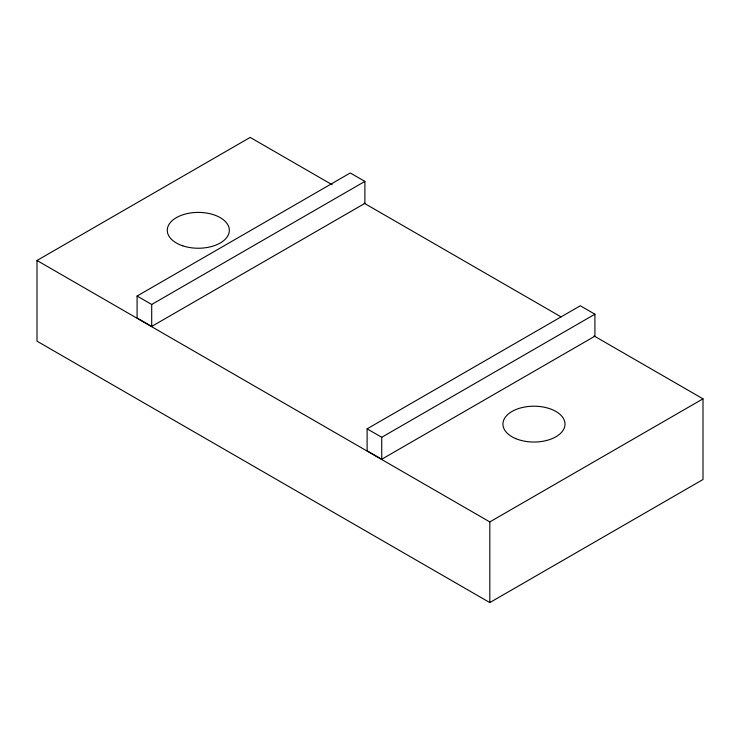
<?xml version="1.0" encoding="UTF-8"?>
<svg xmlns="http://www.w3.org/2000/svg" width="740" height="740" viewBox="0 0 740 740"><rect width="100%" height="100%" fill="white"/><g stroke="black" fill="none" stroke-linecap="round" stroke-linejoin="round"><path stroke-width="1.11" d="M594.044 335.932L703 398.832L703 479.511L489.815 602.591L37 341.168L37 260.489L250.185 137.409L332.149 184.732M137.085 296.046L350.27 172.966L364.885 181.402L364.885 203.361L151.7 326.442L137.085 318.006L137.085 296.046L151.7 304.482L364.885 181.402M367.114 428.849L580.299 305.768L594.914 314.204L594.914 336.164L381.729 459.244L367.114 450.808L367.114 428.849L381.729 437.285L594.914 314.204M37 260.489L489.815 521.922L703 398.832M364.136 203.195L561.059 316.887M489.815 521.922L489.815 602.591M381.729 437.285L381.729 459.244M151.7 304.482L151.7 326.442M182.789 245.837A31.034 17.917 0 0 0 229.345 230.325A31.034 17.917 0 0 0 182.789 214.804A31.034 17.917 0 0 0 182.789 245.837M515.762 438.626A31.034 17.917 0 0 0 564.833 425.963A31.034 17.917 0 0 0 521.312 407.759A31.034 17.917 0 0 0 515.762 438.626"/></g></svg>
